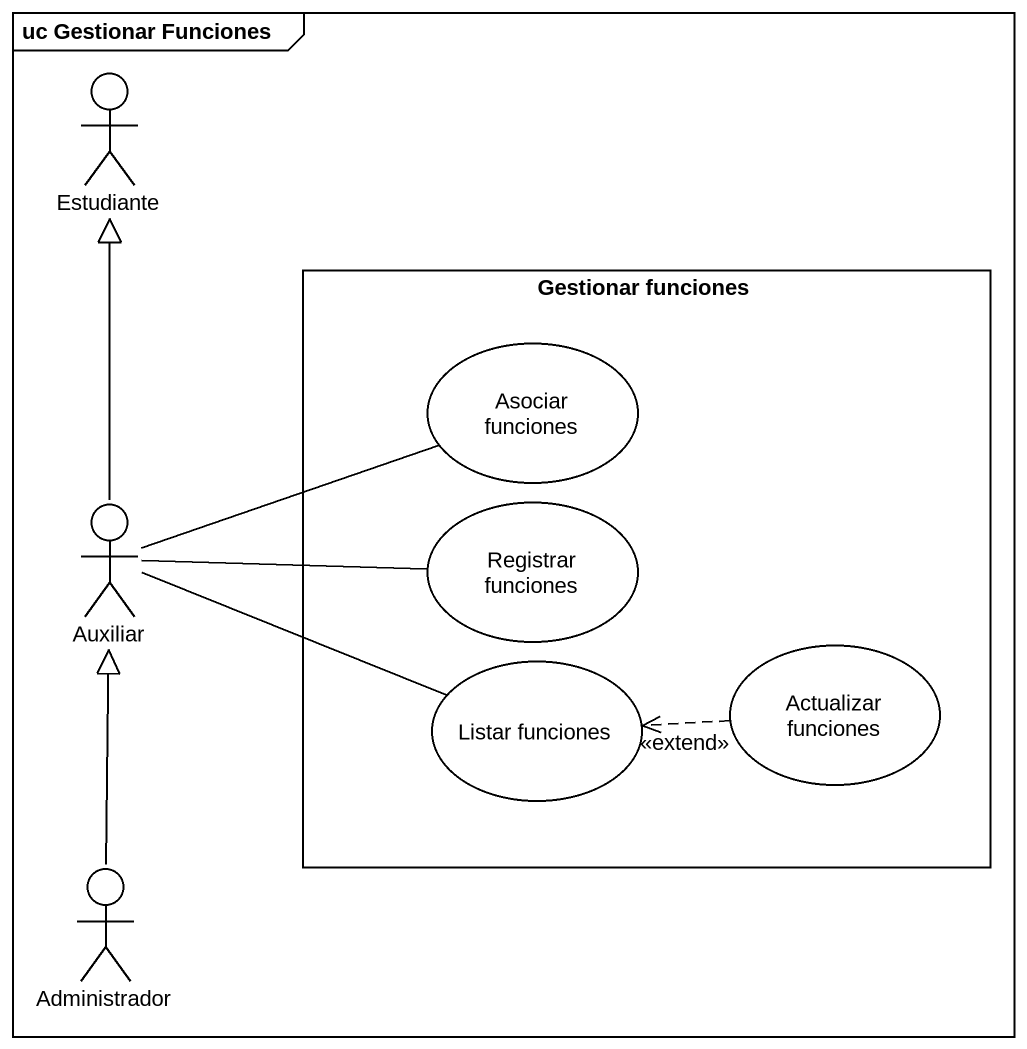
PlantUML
@startuml
mainframe uc Gestionar Funciones
actor Estudiante
rectangle "Gestionar funciones" as Gestionar_funciones {
  usecase "Asociar funciones" as Asociar_funciones
  usecase "Registrar funciones" as Registrar_funciones
  usecase "Listar funciones" as Listar_funciones
  usecase "Actualizar funciones" as Actualizar_funciones
}
actor Auxiliar
actor Administrador
Auxiliar -up-|> Estudiante
Auxiliar -right- Asociar_funciones
Auxiliar -right- Registrar_funciones
Auxiliar -right- Listar_funciones
Actualizar_funciones .left.> Listar_funciones : <<extend>>
Administrador -up-|> Auxiliar
@enduml
